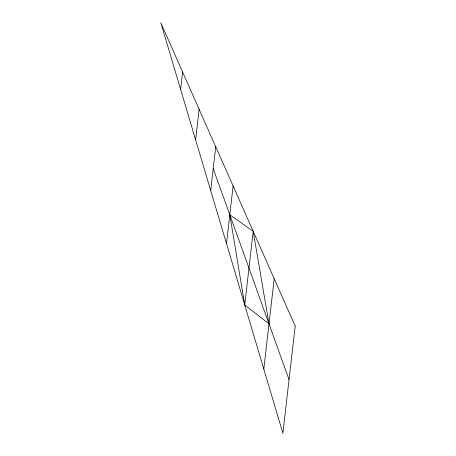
<?xml version="1.0" encoding="UTF-8"?>
<svg xmlns="http://www.w3.org/2000/svg" width="456" height="456" viewBox="0 0 456 456"><rect width="100%" height="100%" fill="white"/><g stroke="black" fill="none" stroke-linecap="round" stroke-linejoin="round"><path stroke-width="0.68" d="M180.627 89.427L182.622 72.037M195.618 139.838L199.13 109.286M210.7 190.534L215.734 146.746M226.489 243.601L233.107 185.962M244.741 304.95L253.2 231.295L229.801 214.782L244.741 304.95L269.006 323.88L253.2 231.295M263.813 369.075L274.198 278.679M213.22 168.64L289.041 379.631M295.197 326.068L282.891 433.2L160.803 22.8L295.197 326.068"/></g></svg>
